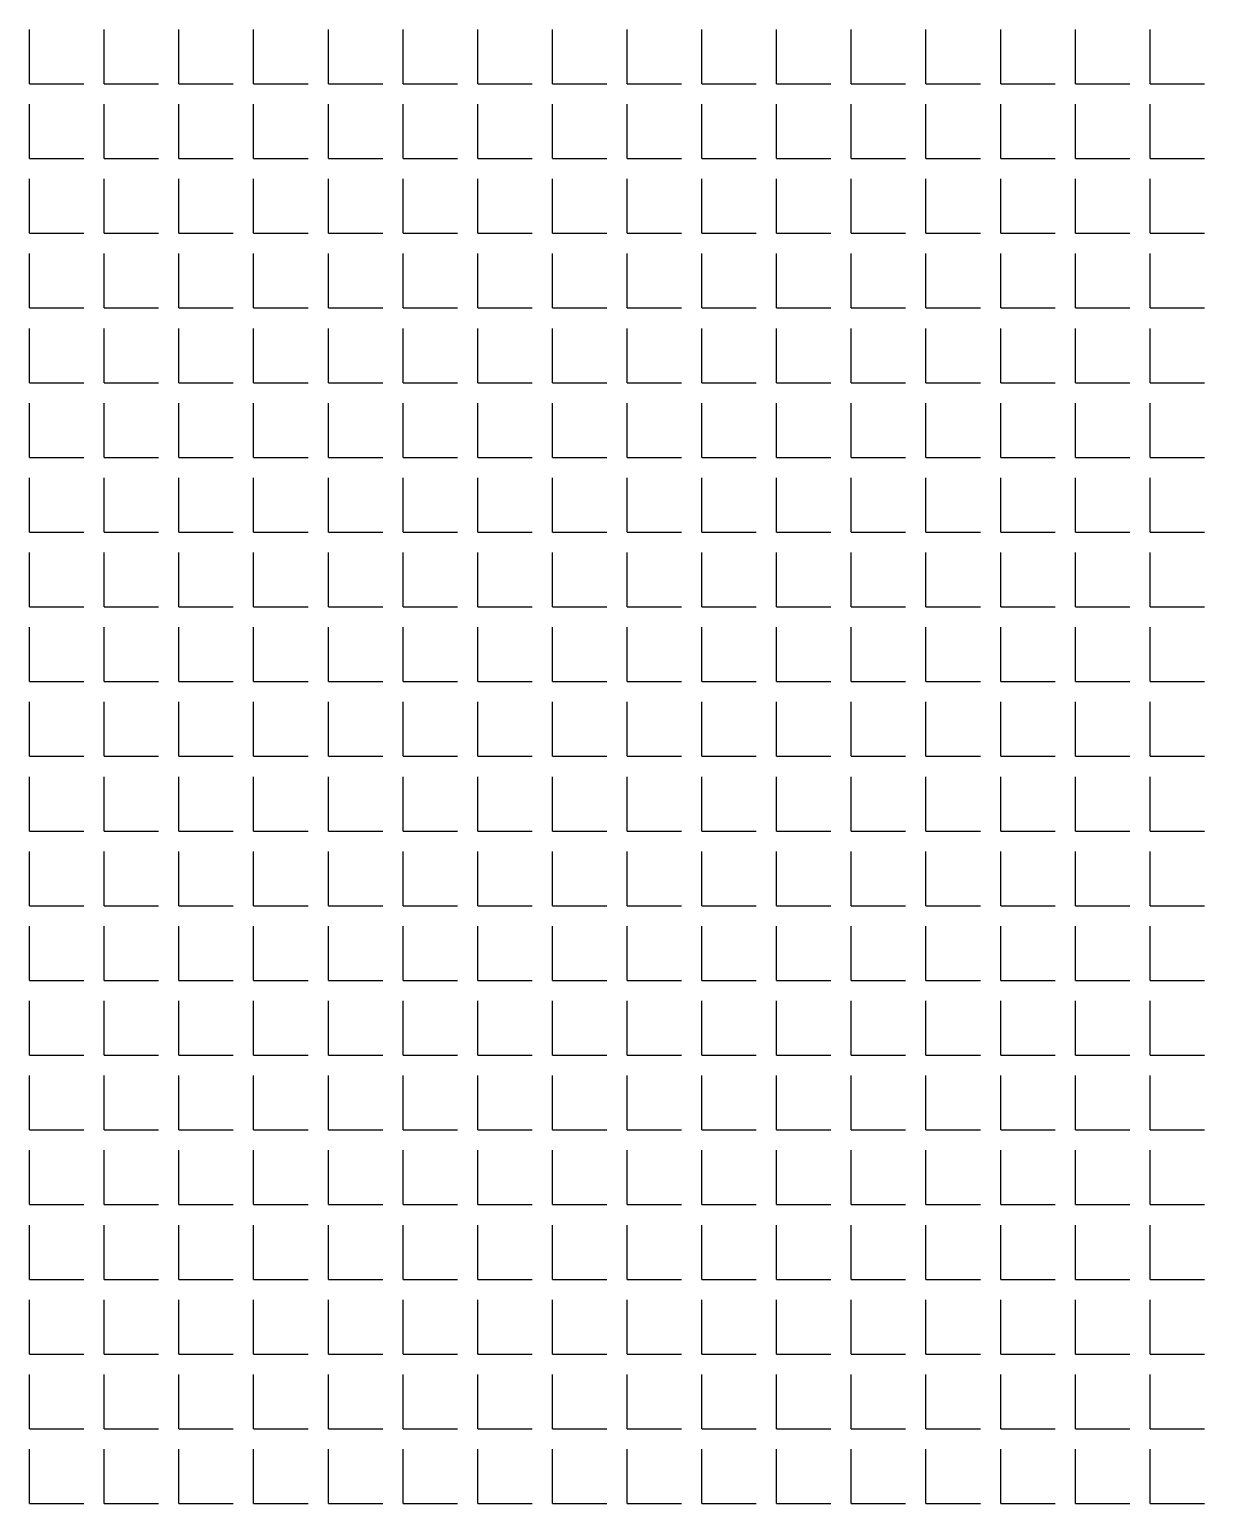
# Model space of a CAD drawing. Header units: millimetres. Extents: x -2063041 to -1932644, y 197605868 to 197643080.
# Drawn here: x -2047136.3 to -2047054.3, y 197627050.5 to 197627153.3 of the extents above; entities that cross this region are included whole.
import ezdxf

# ---------------------------------------------------------------- set-up
doc = ezdxf.new("R2010")
doc.units = ezdxf.units.MM
doc.layers.add('СКУД', color=7, linetype='Continuous')

msp = doc.modelspace()

# ---------------------------------------------------------------- linework, layer by layer
at = {"layer": 'СКУД', "color": 18, "true_color": 0x000000}
for p, q in [((-2047136.28, 197627149.51), (-2047136.28, 197627153.3)), ((-2047131.06, 197627149.51), (-2047131.06, 197627153.3)), ((-2047125.85, 197627149.51), (-2047125.85, 197627153.3)), ((-2047120.64, 197627149.51), (-2047120.64, 197627153.3)), ((-2047115.42, 197627149.51), (-2047115.42, 197627153.3)), ((-2047110.21, 197627149.51), (-2047110.21, 197627153.3)), ((-2047105, 197627149.51), (-2047105, 197627153.3)), ((-2047099.78, 197627149.51), (-2047099.78, 197627153.3)), ((-2047094.57, 197627149.51), (-2047094.57, 197627153.3)), ((-2047089.36, 197627149.51), (-2047089.36, 197627153.3)), ((-2047084.14, 197627149.51), (-2047084.14, 197627153.3)), ((-2047078.93, 197627149.51), (-2047078.93, 197627153.3)), ((-2047073.72, 197627149.51), (-2047073.72, 197627153.3)), ((-2047068.5, 197627149.51), (-2047068.5, 197627153.3)), ((-2047063.29, 197627149.51), (-2047063.29, 197627153.3)), ((-2047058.08, 197627149.51), (-2047058.08, 197627153.3)), ((-2047136.28, 197627149.51), (-2047132.48, 197627149.51)), ((-2047131.06, 197627149.51), (-2047127.27, 197627149.51)), ((-2047125.85, 197627149.51), (-2047122.06, 197627149.51)), ((-2047120.64, 197627149.51), (-2047116.84, 197627149.51)), ((-2047115.42, 197627149.51), (-2047111.63, 197627149.51)), ((-2047110.21, 197627149.51), (-2047106.42, 197627149.51)), ((-2047105, 197627149.51), (-2047101.2, 197627149.51)), ((-2047099.78, 197627149.51), (-2047095.99, 197627149.51)), ((-2047094.57, 197627149.51), (-2047090.78, 197627149.51)), ((-2047089.36, 197627149.51), (-2047085.56, 197627149.51)), ((-2047084.14, 197627149.51), (-2047080.35, 197627149.51)), ((-2047078.93, 197627149.51), (-2047075.14, 197627149.51)), ((-2047073.72, 197627149.51), (-2047069.92, 197627149.51)), ((-2047068.5, 197627149.51), (-2047064.71, 197627149.51)), ((-2047063.29, 197627149.51), (-2047059.5, 197627149.51)), ((-2047058.08, 197627149.51), (-2047054.28, 197627149.51)), ((-2047136.28, 197627144.29), (-2047136.28, 197627148.08)), ((-2047131.06, 197627144.29), (-2047131.06, 197627148.08)), ((-2047125.85, 197627144.29), (-2047125.85, 197627148.08)), ((-2047120.64, 197627144.29), (-2047120.64, 197627148.08)), ((-2047115.42, 197627144.29), (-2047115.42, 197627148.08)), ((-2047110.21, 197627144.29), (-2047110.21, 197627148.08)), ((-2047105, 197627144.29), (-2047105, 197627148.08)), ((-2047099.78, 197627144.29), (-2047099.78, 197627148.08)), ((-2047094.57, 197627144.29), (-2047094.57, 197627148.08)), ((-2047089.36, 197627144.29), (-2047089.36, 197627148.08)), ((-2047084.14, 197627144.29), (-2047084.14, 197627148.08)), ((-2047078.93, 197627144.29), (-2047078.93, 197627148.08)), ((-2047073.72, 197627144.29), (-2047073.72, 197627148.08)), ((-2047068.5, 197627144.29), (-2047068.5, 197627148.08)), ((-2047063.29, 197627144.29), (-2047063.29, 197627148.08)), ((-2047058.08, 197627144.29), (-2047058.08, 197627148.08)), ((-2047136.28, 197627144.29), (-2047132.48, 197627144.29)), ((-2047131.06, 197627144.29), (-2047127.27, 197627144.29)), ((-2047125.85, 197627144.29), (-2047122.06, 197627144.29)), ((-2047120.64, 197627144.29), (-2047116.84, 197627144.29)), ((-2047115.42, 197627144.29), (-2047111.63, 197627144.29)), ((-2047110.21, 197627144.29), (-2047106.42, 197627144.29)), ((-2047105, 197627144.29), (-2047101.2, 197627144.29)), ((-2047099.78, 197627144.29), (-2047095.99, 197627144.29)), ((-2047094.57, 197627144.29), (-2047090.78, 197627144.29)), ((-2047089.36, 197627144.29), (-2047085.56, 197627144.29)), ((-2047084.14, 197627144.29), (-2047080.35, 197627144.29)), ((-2047078.93, 197627144.29), (-2047075.14, 197627144.29)), ((-2047073.72, 197627144.29), (-2047069.92, 197627144.29)), ((-2047068.5, 197627144.29), (-2047064.71, 197627144.29)), ((-2047063.29, 197627144.29), (-2047059.5, 197627144.29)), ((-2047058.08, 197627144.29), (-2047054.28, 197627144.29)), ((-2047136.28, 197627139.08), (-2047136.28, 197627142.87)), ((-2047131.06, 197627139.08), (-2047131.06, 197627142.87)), ((-2047125.85, 197627139.08), (-2047125.85, 197627142.87)), ((-2047120.64, 197627139.08), (-2047120.64, 197627142.87)), ((-2047115.42, 197627139.08), (-2047115.42, 197627142.87)), ((-2047110.21, 197627139.08), (-2047110.21, 197627142.87)), ((-2047105, 197627139.08), (-2047105, 197627142.87)), ((-2047099.78, 197627139.08), (-2047099.78, 197627142.87)), ((-2047094.57, 197627139.08), (-2047094.57, 197627142.87)), ((-2047089.36, 197627139.08), (-2047089.36, 197627142.87)), ((-2047084.14, 197627139.08), (-2047084.14, 197627142.87)), ((-2047078.93, 197627139.08), (-2047078.93, 197627142.87)), ((-2047073.72, 197627139.08), (-2047073.72, 197627142.87)), ((-2047068.5, 197627139.08), (-2047068.5, 197627142.87)), ((-2047063.29, 197627139.08), (-2047063.29, 197627142.87)), ((-2047058.08, 197627139.08), (-2047058.08, 197627142.87)), ((-2047136.28, 197627139.08), (-2047132.48, 197627139.08)), ((-2047131.06, 197627139.08), (-2047127.27, 197627139.08)), ((-2047125.85, 197627139.08), (-2047122.06, 197627139.08)), ((-2047120.64, 197627139.08), (-2047116.84, 197627139.08)), ((-2047115.42, 197627139.08), (-2047111.63, 197627139.08)), ((-2047110.21, 197627139.08), (-2047106.42, 197627139.08)), ((-2047105, 197627139.08), (-2047101.2, 197627139.08)), ((-2047099.78, 197627139.08), (-2047095.99, 197627139.08)), ((-2047094.57, 197627139.08), (-2047090.78, 197627139.08)), ((-2047089.36, 197627139.08), (-2047085.56, 197627139.08)), ((-2047084.14, 197627139.08), (-2047080.35, 197627139.08)), ((-2047078.93, 197627139.08), (-2047075.14, 197627139.08)), ((-2047073.72, 197627139.08), (-2047069.92, 197627139.08)), ((-2047068.5, 197627139.08), (-2047064.71, 197627139.08)), ((-2047063.29, 197627139.08), (-2047059.5, 197627139.08)), ((-2047058.08, 197627139.08), (-2047054.28, 197627139.08)), ((-2047136.28, 197627133.87), (-2047136.28, 197627137.66)), ((-2047131.06, 197627133.87), (-2047131.06, 197627137.66)), ((-2047125.85, 197627133.87), (-2047125.85, 197627137.66)), ((-2047120.64, 197627133.87), (-2047120.64, 197627137.66)), ((-2047115.42, 197627133.87), (-2047115.42, 197627137.66)), ((-2047110.21, 197627133.87), (-2047110.21, 197627137.66)), ((-2047105, 197627133.87), (-2047105, 197627137.66)), ((-2047099.78, 197627133.87), (-2047099.78, 197627137.66)), ((-2047094.57, 197627133.87), (-2047094.57, 197627137.66)), ((-2047089.36, 197627133.87), (-2047089.36, 197627137.66)), ((-2047084.14, 197627133.87), (-2047084.14, 197627137.66)), ((-2047078.93, 197627133.87), (-2047078.93, 197627137.66)), ((-2047073.72, 197627133.87), (-2047073.72, 197627137.66)), ((-2047068.5, 197627133.87), (-2047068.5, 197627137.66)), ((-2047063.29, 197627133.87), (-2047063.29, 197627137.66)), ((-2047058.08, 197627133.87), (-2047058.08, 197627137.66)), ((-2047136.28, 197627133.87), (-2047132.48, 197627133.87)), ((-2047131.06, 197627133.87), (-2047127.27, 197627133.87)), ((-2047125.85, 197627133.87), (-2047122.06, 197627133.87)), ((-2047120.64, 197627133.87), (-2047116.84, 197627133.87)), ((-2047115.42, 197627133.87), (-2047111.63, 197627133.87)), ((-2047110.21, 197627133.87), (-2047106.42, 197627133.87)), ((-2047105, 197627133.87), (-2047101.2, 197627133.87)), ((-2047099.78, 197627133.87), (-2047095.99, 197627133.87)), ((-2047094.57, 197627133.87), (-2047090.78, 197627133.87)), ((-2047089.36, 197627133.87), (-2047085.56, 197627133.87)), ((-2047084.14, 197627133.87), (-2047080.35, 197627133.87)), ((-2047078.93, 197627133.87), (-2047075.14, 197627133.87)), ((-2047073.72, 197627133.87), (-2047069.92, 197627133.87)), ((-2047068.5, 197627133.87), (-2047064.71, 197627133.87)), ((-2047063.29, 197627133.87), (-2047059.5, 197627133.87)), ((-2047058.08, 197627133.87), (-2047054.28, 197627133.87)), ((-2047136.28, 197627128.65), (-2047136.28, 197627132.44)), ((-2047131.06, 197627128.65), (-2047131.06, 197627132.44)), ((-2047125.85, 197627128.65), (-2047125.85, 197627132.44)), ((-2047120.64, 197627128.65), (-2047120.64, 197627132.44)), ((-2047115.42, 197627128.65), (-2047115.42, 197627132.44)), ((-2047110.21, 197627128.65), (-2047110.21, 197627132.44)), ((-2047105, 197627128.65), (-2047105, 197627132.44)), ((-2047099.78, 197627128.65), (-2047099.78, 197627132.44)), ((-2047094.57, 197627128.65), (-2047094.57, 197627132.44)), ((-2047089.36, 197627128.65), (-2047089.36, 197627132.44)), ((-2047084.14, 197627128.65), (-2047084.14, 197627132.44)), ((-2047078.93, 197627128.65), (-2047078.93, 197627132.44)), ((-2047073.72, 197627128.65), (-2047073.72, 197627132.44)), ((-2047068.5, 197627128.65), (-2047068.5, 197627132.44)), ((-2047063.29, 197627128.65), (-2047063.29, 197627132.44)), ((-2047058.08, 197627128.65), (-2047058.08, 197627132.44)), ((-2047136.28, 197627128.65), (-2047132.48, 197627128.65)), ((-2047131.06, 197627128.65), (-2047127.27, 197627128.65)), ((-2047125.85, 197627128.65), (-2047122.06, 197627128.65)), ((-2047120.64, 197627128.65), (-2047116.84, 197627128.65)), ((-2047115.42, 197627128.65), (-2047111.63, 197627128.65)), ((-2047110.21, 197627128.65), (-2047106.42, 197627128.65)), ((-2047105, 197627128.65), (-2047101.2, 197627128.65)), ((-2047099.78, 197627128.65), (-2047095.99, 197627128.65)), ((-2047094.57, 197627128.65), (-2047090.78, 197627128.65)), ((-2047089.36, 197627128.65), (-2047085.56, 197627128.65)), ((-2047084.14, 197627128.65), (-2047080.35, 197627128.65)), ((-2047078.93, 197627128.65), (-2047075.14, 197627128.65)), ((-2047073.72, 197627128.65), (-2047069.92, 197627128.65)), ((-2047068.5, 197627128.65), (-2047064.71, 197627128.65)), ((-2047063.29, 197627128.65), (-2047059.5, 197627128.65)), ((-2047058.08, 197627128.65), (-2047054.28, 197627128.65)), ((-2047136.28, 197627123.44), (-2047136.28, 197627127.23)), ((-2047131.06, 197627123.44), (-2047131.06, 197627127.23)), ((-2047125.85, 197627123.44), (-2047125.85, 197627127.23)), ((-2047120.64, 197627123.44), (-2047120.64, 197627127.23)), ((-2047115.42, 197627123.44), (-2047115.42, 197627127.23)), ((-2047110.21, 197627123.44), (-2047110.21, 197627127.23)), ((-2047105, 197627123.44), (-2047105, 197627127.23)), ((-2047099.78, 197627123.44), (-2047099.78, 197627127.23)), ((-2047094.57, 197627123.44), (-2047094.57, 197627127.23)), ((-2047089.36, 197627123.44), (-2047089.36, 197627127.23)), ((-2047084.14, 197627123.44), (-2047084.14, 197627127.23)), ((-2047078.93, 197627123.44), (-2047078.93, 197627127.23)), ((-2047073.72, 197627123.44), (-2047073.72, 197627127.23)), ((-2047068.5, 197627123.44), (-2047068.5, 197627127.23)), ((-2047063.29, 197627123.44), (-2047063.29, 197627127.23)), ((-2047058.08, 197627123.44), (-2047058.08, 197627127.23)), ((-2047136.28, 197627123.44), (-2047132.48, 197627123.44)), ((-2047131.06, 197627123.44), (-2047127.27, 197627123.44)), ((-2047125.85, 197627123.44), (-2047122.06, 197627123.44)), ((-2047120.64, 197627123.44), (-2047116.84, 197627123.44)), ((-2047115.42, 197627123.44), (-2047111.63, 197627123.44)), ((-2047110.21, 197627123.44), (-2047106.42, 197627123.44)), ((-2047105, 197627123.44), (-2047101.2, 197627123.44)), ((-2047099.78, 197627123.44), (-2047095.99, 197627123.44)), ((-2047094.57, 197627123.44), (-2047090.78, 197627123.44)), ((-2047089.36, 197627123.44), (-2047085.56, 197627123.44)), ((-2047084.14, 197627123.44), (-2047080.35, 197627123.44)), ((-2047078.93, 197627123.44), (-2047075.14, 197627123.44)), ((-2047073.72, 197627123.44), (-2047069.92, 197627123.44)), ((-2047068.5, 197627123.44), (-2047064.71, 197627123.44)), ((-2047063.29, 197627123.44), (-2047059.5, 197627123.44)), ((-2047058.08, 197627123.44), (-2047054.28, 197627123.44)), ((-2047136.28, 197627118.23), (-2047136.28, 197627122.02)), ((-2047131.06, 197627118.23), (-2047131.06, 197627122.02)), ((-2047125.85, 197627118.23), (-2047125.85, 197627122.02)), ((-2047120.64, 197627118.23), (-2047120.64, 197627122.02)), ((-2047115.42, 197627118.23), (-2047115.42, 197627122.02)), ((-2047110.21, 197627118.23), (-2047110.21, 197627122.02)), ((-2047105, 197627118.23), (-2047105, 197627122.02)), ((-2047099.78, 197627118.23), (-2047099.78, 197627122.02)), ((-2047094.57, 197627118.23), (-2047094.57, 197627122.02)), ((-2047089.36, 197627118.23), (-2047089.36, 197627122.02)), ((-2047084.14, 197627118.23), (-2047084.14, 197627122.02)), ((-2047078.93, 197627118.23), (-2047078.93, 197627122.02)), ((-2047073.72, 197627118.23), (-2047073.72, 197627122.02)), ((-2047068.5, 197627118.23), (-2047068.5, 197627122.02)), ((-2047063.29, 197627118.23), (-2047063.29, 197627122.02)), ((-2047058.08, 197627118.23), (-2047058.08, 197627122.02)), ((-2047136.28, 197627118.23), (-2047132.48, 197627118.23)), ((-2047131.06, 197627118.23), (-2047127.27, 197627118.23)), ((-2047125.85, 197627118.23), (-2047122.06, 197627118.23)), ((-2047120.64, 197627118.23), (-2047116.84, 197627118.23)), ((-2047115.42, 197627118.23), (-2047111.63, 197627118.23)), ((-2047110.21, 197627118.23), (-2047106.42, 197627118.23)), ((-2047105, 197627118.23), (-2047101.2, 197627118.23)), ((-2047099.78, 197627118.23), (-2047095.99, 197627118.23)), ((-2047094.57, 197627118.23), (-2047090.78, 197627118.23)), ((-2047089.36, 197627118.23), (-2047085.56, 197627118.23)), ((-2047084.14, 197627118.23), (-2047080.35, 197627118.23)), ((-2047078.93, 197627118.23), (-2047075.14, 197627118.23)), ((-2047073.72, 197627118.23), (-2047069.92, 197627118.23)), ((-2047068.5, 197627118.23), (-2047064.71, 197627118.23)), ((-2047063.29, 197627118.23), (-2047059.5, 197627118.23)), ((-2047058.08, 197627118.23), (-2047054.28, 197627118.23)), ((-2047136.28, 197627113.01), (-2047136.28, 197627116.8)), ((-2047131.06, 197627113.01), (-2047131.06, 197627116.8)), ((-2047125.85, 197627113.01), (-2047125.85, 197627116.8)), ((-2047120.64, 197627113.01), (-2047120.64, 197627116.8)), ((-2047115.42, 197627113.01), (-2047115.42, 197627116.8)), ((-2047110.21, 197627113.01), (-2047110.21, 197627116.8)), ((-2047105, 197627113.01), (-2047105, 197627116.8)), ((-2047099.78, 197627113.01), (-2047099.78, 197627116.8)), ((-2047094.57, 197627113.01), (-2047094.57, 197627116.8)), ((-2047089.36, 197627113.01), (-2047089.36, 197627116.8)), ((-2047084.14, 197627113.01), (-2047084.14, 197627116.8)), ((-2047078.93, 197627113.01), (-2047078.93, 197627116.8)), ((-2047073.72, 197627113.01), (-2047073.72, 197627116.8)), ((-2047068.5, 197627113.01), (-2047068.5, 197627116.8)), ((-2047063.29, 197627113.01), (-2047063.29, 197627116.8)), ((-2047058.08, 197627113.01), (-2047058.08, 197627116.8)), ((-2047136.28, 197627113.01), (-2047132.48, 197627113.01)), ((-2047131.06, 197627113.01), (-2047127.27, 197627113.01)), ((-2047125.85, 197627113.01), (-2047122.06, 197627113.01)), ((-2047120.64, 197627113.01), (-2047116.84, 197627113.01)), ((-2047115.42, 197627113.01), (-2047111.63, 197627113.01)), ((-2047110.21, 197627113.01), (-2047106.42, 197627113.01)), ((-2047105, 197627113.01), (-2047101.2, 197627113.01)), ((-2047099.78, 197627113.01), (-2047095.99, 197627113.01)), ((-2047094.57, 197627113.01), (-2047090.78, 197627113.01)), ((-2047089.36, 197627113.01), (-2047085.56, 197627113.01)), ((-2047084.14, 197627113.01), (-2047080.35, 197627113.01)), ((-2047078.93, 197627113.01), (-2047075.14, 197627113.01)), ((-2047073.72, 197627113.01), (-2047069.92, 197627113.01)), ((-2047068.5, 197627113.01), (-2047064.71, 197627113.01)), ((-2047063.29, 197627113.01), (-2047059.5, 197627113.01)), ((-2047058.08, 197627113.01), (-2047054.28, 197627113.01)), ((-2047136.28, 197627107.8), (-2047136.28, 197627111.59)), ((-2047131.06, 197627107.8), (-2047131.06, 197627111.59)), ((-2047125.85, 197627107.8), (-2047125.85, 197627111.59)), ((-2047120.64, 197627107.8), (-2047120.64, 197627111.59)), ((-2047115.42, 197627107.8), (-2047115.42, 197627111.59)), ((-2047110.21, 197627107.8), (-2047110.21, 197627111.59)), ((-2047105, 197627107.8), (-2047105, 197627111.59)), ((-2047099.78, 197627107.8), (-2047099.78, 197627111.59)), ((-2047094.57, 197627107.8), (-2047094.57, 197627111.59)), ((-2047089.36, 197627107.8), (-2047089.36, 197627111.59)), ((-2047084.14, 197627107.8), (-2047084.14, 197627111.59)), ((-2047078.93, 197627107.8), (-2047078.93, 197627111.59)), ((-2047073.72, 197627107.8), (-2047073.72, 197627111.59)), ((-2047068.5, 197627107.8), (-2047068.5, 197627111.59)), ((-2047063.29, 197627107.8), (-2047063.29, 197627111.59)), ((-2047058.08, 197627107.8), (-2047058.08, 197627111.59)), ((-2047136.28, 197627107.8), (-2047132.48, 197627107.8)), ((-2047131.06, 197627107.8), (-2047127.27, 197627107.8)), ((-2047125.85, 197627107.8), (-2047122.06, 197627107.8)), ((-2047120.64, 197627107.8), (-2047116.84, 197627107.8)), ((-2047115.42, 197627107.8), (-2047111.63, 197627107.8)), ((-2047110.21, 197627107.8), (-2047106.42, 197627107.8)), ((-2047105, 197627107.8), (-2047101.2, 197627107.8)), ((-2047099.78, 197627107.8), (-2047095.99, 197627107.8)), ((-2047094.57, 197627107.8), (-2047090.78, 197627107.8)), ((-2047089.36, 197627107.8), (-2047085.56, 197627107.8)), ((-2047084.14, 197627107.8), (-2047080.35, 197627107.8)), ((-2047078.93, 197627107.8), (-2047075.14, 197627107.8)), ((-2047073.72, 197627107.8), (-2047069.92, 197627107.8)), ((-2047068.5, 197627107.8), (-2047064.71, 197627107.8)), ((-2047063.29, 197627107.8), (-2047059.5, 197627107.8)), ((-2047058.08, 197627107.8), (-2047054.28, 197627107.8)), ((-2047136.28, 197627102.59), (-2047136.28, 197627106.38)), ((-2047131.06, 197627102.59), (-2047131.06, 197627106.38)), ((-2047125.85, 197627102.59), (-2047125.85, 197627106.38)), ((-2047120.64, 197627102.59), (-2047120.64, 197627106.38)), ((-2047115.42, 197627102.59), (-2047115.42, 197627106.38)), ((-2047110.21, 197627102.59), (-2047110.21, 197627106.38)), ((-2047105, 197627102.59), (-2047105, 197627106.38)), ((-2047099.78, 197627102.59), (-2047099.78, 197627106.38)), ((-2047094.57, 197627102.59), (-2047094.57, 197627106.38)), ((-2047089.36, 197627102.59), (-2047089.36, 197627106.38)), ((-2047084.14, 197627102.59), (-2047084.14, 197627106.38)), ((-2047078.93, 197627102.59), (-2047078.93, 197627106.38)), ((-2047073.72, 197627102.59), (-2047073.72, 197627106.38)), ((-2047068.5, 197627102.59), (-2047068.5, 197627106.38)), ((-2047063.29, 197627102.59), (-2047063.29, 197627106.38)), ((-2047058.08, 197627102.59), (-2047058.08, 197627106.38)), ((-2047136.28, 197627102.59), (-2047132.48, 197627102.59)), ((-2047131.06, 197627102.59), (-2047127.27, 197627102.59)), ((-2047125.85, 197627102.59), (-2047122.06, 197627102.59)), ((-2047120.64, 197627102.59), (-2047116.84, 197627102.59)), ((-2047115.42, 197627102.59), (-2047111.63, 197627102.59)), ((-2047110.21, 197627102.59), (-2047106.42, 197627102.59)), ((-2047105, 197627102.59), (-2047101.2, 197627102.59)), ((-2047099.78, 197627102.59), (-2047095.99, 197627102.59)), ((-2047094.57, 197627102.59), (-2047090.78, 197627102.59)), ((-2047089.36, 197627102.59), (-2047085.56, 197627102.59)), ((-2047084.14, 197627102.59), (-2047080.35, 197627102.59)), ((-2047078.93, 197627102.59), (-2047075.14, 197627102.59)), ((-2047073.72, 197627102.59), (-2047069.92, 197627102.59)), ((-2047068.5, 197627102.59), (-2047064.71, 197627102.59)), ((-2047063.29, 197627102.59), (-2047059.5, 197627102.59)), ((-2047058.08, 197627102.59), (-2047054.28, 197627102.59)), ((-2047136.28, 197627097.37), (-2047136.28, 197627101.16)), ((-2047131.06, 197627097.37), (-2047131.06, 197627101.16)), ((-2047125.85, 197627097.37), (-2047125.85, 197627101.16)), ((-2047120.64, 197627097.37), (-2047120.64, 197627101.16)), ((-2047115.42, 197627097.37), (-2047115.42, 197627101.16)), ((-2047110.21, 197627097.37), (-2047110.21, 197627101.16)), ((-2047105, 197627097.37), (-2047105, 197627101.16)), ((-2047099.78, 197627097.37), (-2047099.78, 197627101.16)), ((-2047094.57, 197627097.37), (-2047094.57, 197627101.16)), ((-2047089.36, 197627097.37), (-2047089.36, 197627101.16)), ((-2047084.14, 197627097.37), (-2047084.14, 197627101.16)), ((-2047078.93, 197627097.37), (-2047078.93, 197627101.16)), ((-2047073.72, 197627097.37), (-2047073.72, 197627101.16)), ((-2047068.5, 197627097.37), (-2047068.5, 197627101.16)), ((-2047063.29, 197627097.37), (-2047063.29, 197627101.16)), ((-2047058.08, 197627097.37), (-2047058.08, 197627101.16)), ((-2047136.28, 197627097.37), (-2047132.48, 197627097.37)), ((-2047131.06, 197627097.37), (-2047127.27, 197627097.37)), ((-2047125.85, 197627097.37), (-2047122.06, 197627097.37)), ((-2047120.64, 197627097.37), (-2047116.84, 197627097.37)), ((-2047115.42, 197627097.37), (-2047111.63, 197627097.37)), ((-2047110.21, 197627097.37), (-2047106.42, 197627097.37)), ((-2047105, 197627097.37), (-2047101.2, 197627097.37)), ((-2047099.78, 197627097.37), (-2047095.99, 197627097.37)), ((-2047094.57, 197627097.37), (-2047090.78, 197627097.37)), ((-2047089.36, 197627097.37), (-2047085.56, 197627097.37)), ((-2047084.14, 197627097.37), (-2047080.35, 197627097.37)), ((-2047078.93, 197627097.37), (-2047075.14, 197627097.37)), ((-2047073.72, 197627097.37), (-2047069.92, 197627097.37)), ((-2047068.5, 197627097.37), (-2047064.71, 197627097.37)), ((-2047063.29, 197627097.37), (-2047059.5, 197627097.37)), ((-2047058.08, 197627097.37), (-2047054.28, 197627097.37)), ((-2047136.28, 197627092.16), (-2047136.28, 197627095.95)), ((-2047131.06, 197627092.16), (-2047131.06, 197627095.95)), ((-2047125.85, 197627092.16), (-2047125.85, 197627095.95)), ((-2047120.64, 197627092.16), (-2047120.64, 197627095.95)), ((-2047115.42, 197627092.16), (-2047115.42, 197627095.95)), ((-2047110.21, 197627092.16), (-2047110.21, 197627095.95)), ((-2047105, 197627092.16), (-2047105, 197627095.95)), ((-2047099.78, 197627092.16), (-2047099.78, 197627095.95)), ((-2047094.57, 197627092.16), (-2047094.57, 197627095.95)), ((-2047089.36, 197627092.16), (-2047089.36, 197627095.95)), ((-2047084.14, 197627092.16), (-2047084.14, 197627095.95)), ((-2047078.93, 197627092.16), (-2047078.93, 197627095.95)), ((-2047073.72, 197627092.16), (-2047073.72, 197627095.95)), ((-2047068.5, 197627092.16), (-2047068.5, 197627095.95)), ((-2047063.29, 197627092.16), (-2047063.29, 197627095.95)), ((-2047058.08, 197627092.16), (-2047058.08, 197627095.95)), ((-2047136.28, 197627092.16), (-2047132.48, 197627092.16)), ((-2047131.06, 197627092.16), (-2047127.27, 197627092.16)), ((-2047125.85, 197627092.16), (-2047122.06, 197627092.16)), ((-2047120.64, 197627092.16), (-2047116.84, 197627092.16)), ((-2047115.42, 197627092.16), (-2047111.63, 197627092.16)), ((-2047110.21, 197627092.16), (-2047106.42, 197627092.16)), ((-2047105, 197627092.16), (-2047101.2, 197627092.16)), ((-2047099.78, 197627092.16), (-2047095.99, 197627092.16)), ((-2047094.57, 197627092.16), (-2047090.78, 197627092.16)), ((-2047089.36, 197627092.16), (-2047085.56, 197627092.16)), ((-2047084.14, 197627092.16), (-2047080.35, 197627092.16)), ((-2047078.93, 197627092.16), (-2047075.14, 197627092.16)), ((-2047073.72, 197627092.16), (-2047069.92, 197627092.16)), ((-2047068.5, 197627092.16), (-2047064.71, 197627092.16)), ((-2047063.29, 197627092.16), (-2047059.5, 197627092.16)), ((-2047058.08, 197627092.16), (-2047054.28, 197627092.16)), ((-2047136.28, 197627086.95), (-2047136.28, 197627090.74)), ((-2047131.06, 197627086.95), (-2047131.06, 197627090.74)), ((-2047125.85, 197627086.95), (-2047125.85, 197627090.74)), ((-2047120.64, 197627086.95), (-2047120.64, 197627090.74)), ((-2047115.42, 197627086.95), (-2047115.42, 197627090.74)), ((-2047110.21, 197627086.95), (-2047110.21, 197627090.74)), ((-2047105, 197627086.95), (-2047105, 197627090.74)), ((-2047099.78, 197627086.95), (-2047099.78, 197627090.74)), ((-2047094.57, 197627086.95), (-2047094.57, 197627090.74)), ((-2047089.36, 197627086.95), (-2047089.36, 197627090.74)), ((-2047084.14, 197627086.95), (-2047084.14, 197627090.74)), ((-2047078.93, 197627086.95), (-2047078.93, 197627090.74)), ((-2047073.72, 197627086.95), (-2047073.72, 197627090.74)), ((-2047068.5, 197627086.95), (-2047068.5, 197627090.74)), ((-2047063.29, 197627086.95), (-2047063.29, 197627090.74)), ((-2047058.08, 197627086.95), (-2047058.08, 197627090.74)), ((-2047136.28, 197627086.95), (-2047132.48, 197627086.95)), ((-2047131.06, 197627086.95), (-2047127.27, 197627086.95)), ((-2047125.85, 197627086.95), (-2047122.06, 197627086.95)), ((-2047120.64, 197627086.95), (-2047116.84, 197627086.95)), ((-2047115.42, 197627086.95), (-2047111.63, 197627086.95)), ((-2047110.21, 197627086.95), (-2047106.42, 197627086.95)), ((-2047105, 197627086.95), (-2047101.2, 197627086.95)), ((-2047099.78, 197627086.95), (-2047095.99, 197627086.95)), ((-2047094.57, 197627086.95), (-2047090.78, 197627086.95)), ((-2047089.36, 197627086.95), (-2047085.56, 197627086.95)), ((-2047084.14, 197627086.95), (-2047080.35, 197627086.95)), ((-2047078.93, 197627086.95), (-2047075.14, 197627086.95)), ((-2047073.72, 197627086.95), (-2047069.92, 197627086.95)), ((-2047068.5, 197627086.95), (-2047064.71, 197627086.95)), ((-2047063.29, 197627086.95), (-2047059.5, 197627086.95)), ((-2047058.08, 197627086.95), (-2047054.28, 197627086.95)), ((-2047136.28, 197627081.73), (-2047136.28, 197627085.52)), ((-2047131.06, 197627081.73), (-2047131.06, 197627085.52)), ((-2047125.85, 197627081.73), (-2047125.85, 197627085.52)), ((-2047120.64, 197627081.73), (-2047120.64, 197627085.52)), ((-2047115.42, 197627081.73), (-2047115.42, 197627085.52)), ((-2047110.21, 197627081.73), (-2047110.21, 197627085.52)), ((-2047105, 197627081.73), (-2047105, 197627085.52)), ((-2047099.78, 197627081.73), (-2047099.78, 197627085.52)), ((-2047094.57, 197627081.73), (-2047094.57, 197627085.52)), ((-2047089.36, 197627081.73), (-2047089.36, 197627085.52)), ((-2047084.14, 197627081.73), (-2047084.14, 197627085.52)), ((-2047078.93, 197627081.73), (-2047078.93, 197627085.52)), ((-2047073.72, 197627081.73), (-2047073.72, 197627085.52)), ((-2047068.5, 197627081.73), (-2047068.5, 197627085.52)), ((-2047063.29, 197627081.73), (-2047063.29, 197627085.52)), ((-2047058.08, 197627081.73), (-2047058.08, 197627085.52)), ((-2047136.28, 197627081.73), (-2047132.48, 197627081.73)), ((-2047131.06, 197627081.73), (-2047127.27, 197627081.73)), ((-2047125.85, 197627081.73), (-2047122.06, 197627081.73)), ((-2047120.64, 197627081.73), (-2047116.84, 197627081.73)), ((-2047115.42, 197627081.73), (-2047111.63, 197627081.73)), ((-2047110.21, 197627081.73), (-2047106.42, 197627081.73)), ((-2047105, 197627081.73), (-2047101.2, 197627081.73)), ((-2047099.78, 197627081.73), (-2047095.99, 197627081.73)), ((-2047094.57, 197627081.73), (-2047090.78, 197627081.73)), ((-2047089.36, 197627081.73), (-2047085.56, 197627081.73)), ((-2047084.14, 197627081.73), (-2047080.35, 197627081.73)), ((-2047078.93, 197627081.73), (-2047075.14, 197627081.73)), ((-2047073.72, 197627081.73), (-2047069.92, 197627081.73)), ((-2047068.5, 197627081.73), (-2047064.71, 197627081.73)), ((-2047063.29, 197627081.73), (-2047059.5, 197627081.73)), ((-2047058.08, 197627081.73), (-2047054.28, 197627081.73)), ((-2047136.28, 197627076.52), (-2047136.28, 197627080.31)), ((-2047131.06, 197627076.52), (-2047131.06, 197627080.31)), ((-2047125.85, 197627076.52), (-2047125.85, 197627080.31)), ((-2047120.64, 197627076.52), (-2047120.64, 197627080.31)), ((-2047115.42, 197627076.52), (-2047115.42, 197627080.31)), ((-2047110.21, 197627076.52), (-2047110.21, 197627080.31)), ((-2047105, 197627076.52), (-2047105, 197627080.31)), ((-2047099.78, 197627076.52), (-2047099.78, 197627080.31)), ((-2047094.57, 197627076.52), (-2047094.57, 197627080.31)), ((-2047089.36, 197627076.52), (-2047089.36, 197627080.31)), ((-2047084.14, 197627076.52), (-2047084.14, 197627080.31)), ((-2047078.93, 197627076.52), (-2047078.93, 197627080.31)), ((-2047073.72, 197627076.52), (-2047073.72, 197627080.31)), ((-2047068.5, 197627076.52), (-2047068.5, 197627080.31)), ((-2047063.29, 197627076.52), (-2047063.29, 197627080.31)), ((-2047058.08, 197627076.52), (-2047058.08, 197627080.31)), ((-2047136.28, 197627076.52), (-2047132.48, 197627076.52)), ((-2047131.06, 197627076.52), (-2047127.27, 197627076.52)), ((-2047125.85, 197627076.52), (-2047122.06, 197627076.52)), ((-2047120.64, 197627076.52), (-2047116.84, 197627076.52)), ((-2047115.42, 197627076.52), (-2047111.63, 197627076.52)), ((-2047110.21, 197627076.52), (-2047106.42, 197627076.52)), ((-2047105, 197627076.52), (-2047101.2, 197627076.52)), ((-2047099.78, 197627076.52), (-2047095.99, 197627076.52)), ((-2047094.57, 197627076.52), (-2047090.78, 197627076.52)), ((-2047089.36, 197627076.52), (-2047085.56, 197627076.52)), ((-2047084.14, 197627076.52), (-2047080.35, 197627076.52)), ((-2047078.93, 197627076.52), (-2047075.14, 197627076.52)), ((-2047073.72, 197627076.52), (-2047069.92, 197627076.52)), ((-2047068.5, 197627076.52), (-2047064.71, 197627076.52)), ((-2047063.29, 197627076.52), (-2047059.5, 197627076.52)), ((-2047058.08, 197627076.52), (-2047054.28, 197627076.52)), ((-2047136.28, 197627071.31), (-2047136.28, 197627075.1)), ((-2047131.06, 197627071.31), (-2047131.06, 197627075.1)), ((-2047125.85, 197627071.31), (-2047125.85, 197627075.1)), ((-2047120.64, 197627071.31), (-2047120.64, 197627075.1)), ((-2047115.42, 197627071.31), (-2047115.42, 197627075.1)), ((-2047110.21, 197627071.31), (-2047110.21, 197627075.1)), ((-2047105, 197627071.31), (-2047105, 197627075.1)), ((-2047099.78, 197627071.31), (-2047099.78, 197627075.1)), ((-2047094.57, 197627071.31), (-2047094.57, 197627075.1)), ((-2047089.36, 197627071.31), (-2047089.36, 197627075.1)), ((-2047084.14, 197627071.31), (-2047084.14, 197627075.1)), ((-2047078.93, 197627071.31), (-2047078.93, 197627075.1)), ((-2047073.72, 197627071.31), (-2047073.72, 197627075.1)), ((-2047068.5, 197627071.31), (-2047068.5, 197627075.1)), ((-2047063.29, 197627071.31), (-2047063.29, 197627075.1)), ((-2047058.08, 197627071.31), (-2047058.08, 197627075.1)), ((-2047136.28, 197627071.31), (-2047132.48, 197627071.31)), ((-2047131.06, 197627071.31), (-2047127.27, 197627071.31)), ((-2047125.85, 197627071.31), (-2047122.06, 197627071.31)), ((-2047120.64, 197627071.31), (-2047116.84, 197627071.31)), ((-2047115.42, 197627071.31), (-2047111.63, 197627071.31)), ((-2047110.21, 197627071.31), (-2047106.42, 197627071.31)), ((-2047105, 197627071.31), (-2047101.2, 197627071.31)), ((-2047099.78, 197627071.31), (-2047095.99, 197627071.31)), ((-2047094.57, 197627071.31), (-2047090.78, 197627071.31)), ((-2047089.36, 197627071.31), (-2047085.56, 197627071.31)), ((-2047084.14, 197627071.31), (-2047080.35, 197627071.31)), ((-2047078.93, 197627071.31), (-2047075.14, 197627071.31)), ((-2047073.72, 197627071.31), (-2047069.92, 197627071.31)), ((-2047068.5, 197627071.31), (-2047064.71, 197627071.31)), ((-2047063.29, 197627071.31), (-2047059.5, 197627071.31)), ((-2047058.08, 197627071.31), (-2047054.28, 197627071.31)), ((-2047136.28, 197627066.09), (-2047136.28, 197627069.88)), ((-2047131.06, 197627066.09), (-2047131.06, 197627069.88)), ((-2047125.85, 197627066.09), (-2047125.85, 197627069.88)), ((-2047120.64, 197627066.09), (-2047120.64, 197627069.88)), ((-2047115.42, 197627066.09), (-2047115.42, 197627069.88)), ((-2047110.21, 197627066.09), (-2047110.21, 197627069.88)), ((-2047105, 197627066.09), (-2047105, 197627069.88)), ((-2047099.78, 197627066.09), (-2047099.78, 197627069.88)), ((-2047094.57, 197627066.09), (-2047094.57, 197627069.88)), ((-2047089.36, 197627066.09), (-2047089.36, 197627069.88)), ((-2047084.14, 197627066.09), (-2047084.14, 197627069.88)), ((-2047078.93, 197627066.09), (-2047078.93, 197627069.88)), ((-2047073.72, 197627066.09), (-2047073.72, 197627069.88)), ((-2047068.5, 197627066.09), (-2047068.5, 197627069.88)), ((-2047063.29, 197627066.09), (-2047063.29, 197627069.88)), ((-2047058.08, 197627066.09), (-2047058.08, 197627069.88)), ((-2047136.28, 197627066.09), (-2047132.48, 197627066.09)), ((-2047131.06, 197627066.09), (-2047127.27, 197627066.09)), ((-2047125.85, 197627066.09), (-2047122.06, 197627066.09)), ((-2047120.64, 197627066.09), (-2047116.84, 197627066.09)), ((-2047115.42, 197627066.09), (-2047111.63, 197627066.09)), ((-2047110.21, 197627066.09), (-2047106.42, 197627066.09)), ((-2047105, 197627066.09), (-2047101.2, 197627066.09)), ((-2047099.78, 197627066.09), (-2047095.99, 197627066.09)), ((-2047094.57, 197627066.09), (-2047090.78, 197627066.09)), ((-2047089.36, 197627066.09), (-2047085.56, 197627066.09)), ((-2047084.14, 197627066.09), (-2047080.35, 197627066.09)), ((-2047078.93, 197627066.09), (-2047075.14, 197627066.09)), ((-2047073.72, 197627066.09), (-2047069.92, 197627066.09)), ((-2047068.5, 197627066.09), (-2047064.71, 197627066.09)), ((-2047063.29, 197627066.09), (-2047059.5, 197627066.09)), ((-2047058.08, 197627066.09), (-2047054.28, 197627066.09)), ((-2047136.28, 197627060.88), (-2047136.28, 197627064.67)), ((-2047131.06, 197627060.88), (-2047131.06, 197627064.67)), ((-2047125.85, 197627060.88), (-2047125.85, 197627064.67)), ((-2047120.64, 197627060.88), (-2047120.64, 197627064.67)), ((-2047115.42, 197627060.88), (-2047115.42, 197627064.67)), ((-2047110.21, 197627060.88), (-2047110.21, 197627064.67)), ((-2047105, 197627060.88), (-2047105, 197627064.67)), ((-2047099.78, 197627060.88), (-2047099.78, 197627064.67)), ((-2047094.57, 197627060.88), (-2047094.57, 197627064.67)), ((-2047089.36, 197627060.88), (-2047089.36, 197627064.67)), ((-2047084.14, 197627060.88), (-2047084.14, 197627064.67)), ((-2047078.93, 197627060.88), (-2047078.93, 197627064.67)), ((-2047073.72, 197627060.88), (-2047073.72, 197627064.67)), ((-2047068.5, 197627060.88), (-2047068.5, 197627064.67)), ((-2047063.29, 197627060.88), (-2047063.29, 197627064.67)), ((-2047058.08, 197627060.88), (-2047058.08, 197627064.67)), ((-2047136.28, 197627060.88), (-2047132.48, 197627060.88)), ((-2047131.06, 197627060.88), (-2047127.27, 197627060.88)), ((-2047125.85, 197627060.88), (-2047122.06, 197627060.88)), ((-2047120.64, 197627060.88), (-2047116.84, 197627060.88)), ((-2047115.42, 197627060.88), (-2047111.63, 197627060.88)), ((-2047110.21, 197627060.88), (-2047106.42, 197627060.88)), ((-2047105, 197627060.88), (-2047101.2, 197627060.88)), ((-2047099.78, 197627060.88), (-2047095.99, 197627060.88)), ((-2047094.57, 197627060.88), (-2047090.78, 197627060.88)), ((-2047089.36, 197627060.88), (-2047085.56, 197627060.88)), ((-2047084.14, 197627060.88), (-2047080.35, 197627060.88)), ((-2047078.93, 197627060.88), (-2047075.14, 197627060.88)), ((-2047073.72, 197627060.88), (-2047069.92, 197627060.88)), ((-2047068.5, 197627060.88), (-2047064.71, 197627060.88)), ((-2047063.29, 197627060.88), (-2047059.5, 197627060.88)), ((-2047058.08, 197627060.88), (-2047054.28, 197627060.88)), ((-2047136.28, 197627055.67), (-2047136.28, 197627059.46)), ((-2047131.06, 197627055.67), (-2047131.06, 197627059.46)), ((-2047125.85, 197627055.67), (-2047125.85, 197627059.46)), ((-2047120.64, 197627055.67), (-2047120.64, 197627059.46)), ((-2047115.42, 197627055.67), (-2047115.42, 197627059.46)), ((-2047110.21, 197627055.67), (-2047110.21, 197627059.46)), ((-2047105, 197627055.67), (-2047105, 197627059.46)), ((-2047099.78, 197627055.67), (-2047099.78, 197627059.46)), ((-2047094.57, 197627055.67), (-2047094.57, 197627059.46)), ((-2047089.36, 197627055.67), (-2047089.36, 197627059.46)), ((-2047084.14, 197627055.67), (-2047084.14, 197627059.46)), ((-2047078.93, 197627055.67), (-2047078.93, 197627059.46)), ((-2047073.72, 197627055.67), (-2047073.72, 197627059.46)), ((-2047068.5, 197627055.67), (-2047068.5, 197627059.46)), ((-2047063.29, 197627055.67), (-2047063.29, 197627059.46)), ((-2047058.08, 197627055.67), (-2047058.08, 197627059.46)), ((-2047136.28, 197627055.67), (-2047132.48, 197627055.67)), ((-2047131.06, 197627055.67), (-2047127.27, 197627055.67)), ((-2047125.85, 197627055.67), (-2047122.06, 197627055.67)), ((-2047120.64, 197627055.67), (-2047116.84, 197627055.67)), ((-2047115.42, 197627055.67), (-2047111.63, 197627055.67)), ((-2047110.21, 197627055.67), (-2047106.42, 197627055.67)), ((-2047105, 197627055.67), (-2047101.2, 197627055.67)), ((-2047099.78, 197627055.67), (-2047095.99, 197627055.67)), ((-2047094.57, 197627055.67), (-2047090.78, 197627055.67)), ((-2047089.36, 197627055.67), (-2047085.56, 197627055.67)), ((-2047084.14, 197627055.67), (-2047080.35, 197627055.67)), ((-2047078.93, 197627055.67), (-2047075.14, 197627055.67)), ((-2047073.72, 197627055.67), (-2047069.92, 197627055.67)), ((-2047068.5, 197627055.67), (-2047064.71, 197627055.67)), ((-2047063.29, 197627055.67), (-2047059.5, 197627055.67)), ((-2047058.08, 197627055.67), (-2047054.28, 197627055.67)), ((-2047136.28, 197627050.45), (-2047136.28, 197627054.24)), ((-2047131.06, 197627050.45), (-2047131.06, 197627054.24)), ((-2047125.85, 197627050.45), (-2047125.85, 197627054.24)), ((-2047120.64, 197627050.45), (-2047120.64, 197627054.24)), ((-2047115.42, 197627050.45), (-2047115.42, 197627054.24)), ((-2047110.21, 197627050.45), (-2047110.21, 197627054.24)), ((-2047105, 197627050.45), (-2047105, 197627054.24)), ((-2047099.78, 197627050.45), (-2047099.78, 197627054.24)), ((-2047094.57, 197627050.45), (-2047094.57, 197627054.24)), ((-2047089.36, 197627050.45), (-2047089.36, 197627054.24)), ((-2047084.14, 197627050.45), (-2047084.14, 197627054.24)), ((-2047078.93, 197627050.45), (-2047078.93, 197627054.24)), ((-2047073.72, 197627050.45), (-2047073.72, 197627054.24)), ((-2047068.5, 197627050.45), (-2047068.5, 197627054.24)), ((-2047063.29, 197627050.45), (-2047063.29, 197627054.24)), ((-2047058.08, 197627050.45), (-2047058.08, 197627054.24)), ((-2047136.28, 197627050.45), (-2047132.48, 197627050.45)), ((-2047131.06, 197627050.45), (-2047127.27, 197627050.45)), ((-2047125.85, 197627050.45), (-2047122.06, 197627050.45)), ((-2047120.64, 197627050.45), (-2047116.84, 197627050.45)), ((-2047115.42, 197627050.45), (-2047111.63, 197627050.45)), ((-2047110.21, 197627050.45), (-2047106.42, 197627050.45)), ((-2047105, 197627050.45), (-2047101.2, 197627050.45)), ((-2047099.78, 197627050.45), (-2047095.99, 197627050.45)), ((-2047094.57, 197627050.45), (-2047090.78, 197627050.45)), ((-2047089.36, 197627050.45), (-2047085.56, 197627050.45)), ((-2047084.14, 197627050.45), (-2047080.35, 197627050.45)), ((-2047078.93, 197627050.45), (-2047075.14, 197627050.45)), ((-2047073.72, 197627050.45), (-2047069.92, 197627050.45)), ((-2047068.5, 197627050.45), (-2047064.71, 197627050.45)), ((-2047063.29, 197627050.45), (-2047059.5, 197627050.45)), ((-2047058.08, 197627050.45), (-2047054.28, 197627050.45))]:
    msp.add_line(p, q, dxfattribs=at)

doc.saveas('drawing.dxf')
